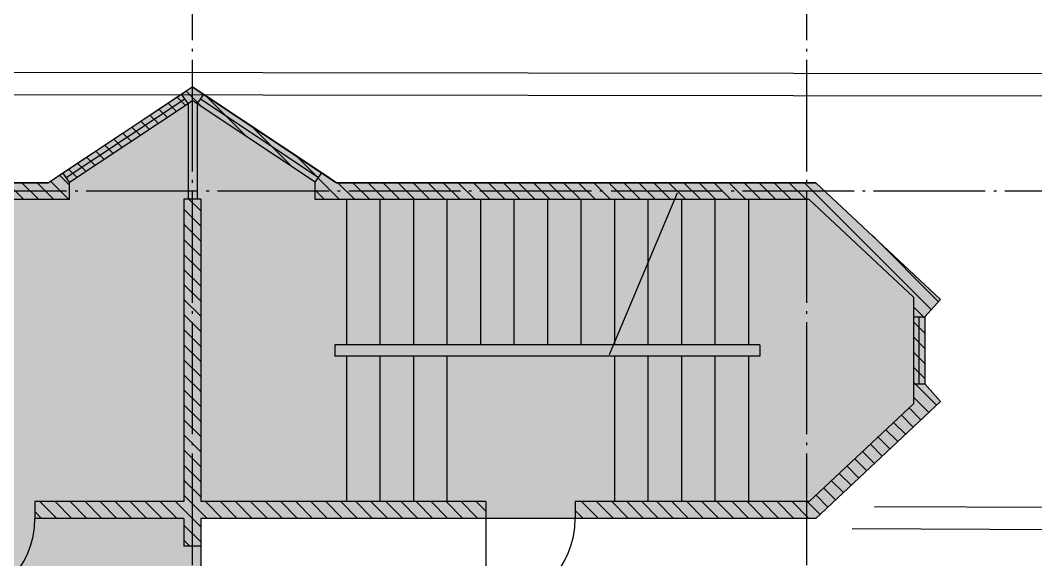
# Model space of a CAD drawing. Header units: millimetres. Extents: x -67913 to 128525, y -54442 to 63422.
# Drawn here: x 14960 to 24051, y 29470 to 34299 of the extents above; entities that cross this region are included whole.
import ezdxf
from ezdxf import colors
from ezdxf.entities.mleader import LeaderData, LeaderLine
from ezdxf.enums import TextEntityAlignment as Align
from ezdxf.math import Vec2, Vec3

# ---------------------------------------------------------------- set-up
doc = ezdxf.new("R2010")
doc.units = ezdxf.units.MM
doc.header["$LTSCALE"] = 500
doc.linetypes.add('AXIS', pattern=[2.35, 2, -0.15, 0.05, -0.15])
doc.layers.get('0').update_dxf_attribs({"plot": 0})
for name, color, linetype in [('020KijnSn', 1, 'AXIS'), ('090Gaikou', 5, 'Continuous'), ('143Hatch8', 5, 'Continuous'), ('143Solid8', 253, 'Continuous'), ('220Kabe9', 7, 'Continuous'), ('230Kaik9', 7, 'Continuous'), ('292Kigo', 8, 'Continuous'), ('320Step', 4, 'Continuous'), ('330KattA9', 6, 'Continuous')]:
    doc.layers.add(name, color=color, linetype=linetype)
doc.layers.add('HOJO', color=211, linetype='Continuous', plot=False)
doc.styles.get("Standard").update_dxf_attribs({"font": 'simplex.shx', "width": 0.7, "bigfont": 'extfont2.shx'})

# ---------------------------------------------------------------- blocks, each defined once
blk = doc.blocks.new('建具記号')
at = {"color": 0, "linetype": 'ByBlock', "lineweight": -2, "transparency": 16777216}
for p, q in [((-5.29, 1.5), (5.29, 1.5)), ((-5.29, -1.5), (5.29, -1.5))]:
    blk.add_line(p, q, dxfattribs=at)
at = {"color": 7, "linetype": 'ByBlock', "lineweight": -2, "transparency": 16777216}
blk.add_circle((0, 0), 5.5, dxfattribs=at)
at = {"color": 0, "linetype": 'ByBlock', "lineweight": -2, "transparency": 16777216, "width": 0.6}
for tag, height, p in [('建具寸法・高さH', 1.9, (0, 3.5)), ('建具番号', 2, (0, 0)), ('基準高さから建具下枠の上端までの高さ', 1.9, (0, -3.5)), ('特記事項（電気錠等）', 1.9, (0, -7))]:
    blk.add_attdef(tag, text='', height=height, dxfattribs=at).set_placement(p, align=Align.MIDDLE)

msp = doc.modelspace()

# ---------------------------------------------------------------- hatches: boundary and pattern name
at = {"layer": '143Hatch8', "linetype": 'Continuous'}
h = msp.add_hatch(dxfattribs=at)
h.set_pattern_fill('ANSI31', scale=30, angle=270)
h.paths.add_polyline_path([(22083.3761, 29840), (23198.7516, 30887.09), (23058.5, 31043), (23058.5, 31643), (23198.7516, 31797.91), (22083.3761, 32845), (17791.9571, 32845), (17658.5228, 32933.5793), (16603.0228, 33634.2643), (16603.0479, 33634.3001), (16500, 33702.0947), (15208.0429, 32845), (10923.1239, 32845), (9807.7484, 31797.91), (9948, 31643), (9948, 31043), (9807.7484, 30887.09), (10923.1239, 29840), (11230, 29840), (12232, 29840), (12232, 28550), (11380, 28550), (11380, 29840), (11230, 29840), (11230, 28550), (8275, 28550), (8275, 28400), (10550, 28400), (10550, 27765), (10700, 27765), (10700, 27775), (11375, 27775), (11375, 28400), (12480, 28400), (12480, 28550), (12382, 28550), (12382, 29840), (14290, 29840), (14290, 29990), (10982.5, 29990), (10050, 30865.4105), (10050, 31819.5895), (10982.5, 32695), (15400, 32695), (15400, 32850), (16500, 33580), (16544.5, 33550.685), (17600, 32850), (17600, 32695), (22024, 32695), (22956.5, 31819.5895), (22956.5, 30865.4105), (22024, 29990), (21479, 29990), (21179, 29990), (20879, 29990), (20579, 29990), (20279, 29990), (19929, 29990), (19929, 29840)])
h = msp.add_hatch(dxfattribs=at)
h.set_pattern_fill('ANSI31', scale=30, angle=270)
h.paths.add_polyline_path([(19129, 29840), (19129, 29990), (18779, 29990), (18479, 29990), (18179, 29990), (17879, 29990), (16575, 29990), (16575, 32697), (16544.5, 32697), (16462, 32697), (16425, 32697), (16425, 29990), (15090, 29990), (15090, 29840), (16425, 29840), (16425, 29590), (16575, 29590), (16575, 29840)])
at = {"layer": '143Solid8'}
h = msp.add_hatch(color=254, dxfattribs=at)
edge = h.paths.add_edge_path()
edge.add_line((10547.5, 11272.5), (10547.5, 28400))
edge.add_line((10547.5, 28400), (8275, 28400))
edge.add_line((8275, 28400), (8275, 28550))
edge.add_line((8275, 28550), (11230, 28550))
edge.add_line((11230, 28550), (11230, 29840))
edge.add_line((11230, 29840), (10923.1239, 29840))
edge.add_line((10923.1239, 29840), (9807.7484, 30887.09))
edge.add_line((9807.7484, 30887.09), (9948, 31043))
edge.add_line((9948, 31043), (9948, 31643))
edge.add_line((9948, 31643), (9807.7484, 31797.91))
edge.add_line((9807.7484, 31797.91), (10923.1239, 32845))
edge.add_line((10923.1239, 32845), (15208.0429, 32845))
edge.add_line((15208.0429, 32845), (16500, 33702.0947))
edge.add_line((16500, 33702.0947), (17791.9571, 32845))
edge.add_line((17791.9571, 32845), (22083.3761, 32845))
edge.add_line((22083.3761, 32845), (23198.7516, 31797.91))
edge.add_line((23198.7516, 31797.91), (23058.5, 31643))
edge.add_line((23058.5, 31643), (23058.5, 31043))
edge.add_line((23058.5, 31043), (23198.7516, 30887.09))
edge.add_line((23198.7516, 30887.09), (22083.3761, 29840))
edge.add_line((22083.3761, 29840), (16575, 29840))
edge.add_line((16575, 29840), (16575, 28550))
edge.add_line((16575, 28550), (24750, 28550))
edge.add_line((24750, 28550), (24750, 28400))
edge.add_line((24750, 28400), (24550, 28400))
edge.add_line((24550, 28400), (24550, 27778))
edge.add_line((24550, 27778), (22450, 27778))
edge.add_line((22450, 27778), (22450, 27775))
edge.add_line((22450, 27775), (22290, 27775))
edge.add_line((22290, 27775), (22290, 27025))
edge.add_line((22290, 27025), (22450, 27025))
edge.add_line((22450, 27025), (22450, 20250))
edge.add_line((22450, 20250), (22550, 20250))
edge.add_line((22550, 20250), (22750, 20050))
edge.add_line((22750, 20050), (22750, 11450))
edge.add_line((22750, 11450), (22550, 11250))
edge.add_line((22550, 11250), (22450, 11250))
edge.add_line((22450, 11250), (21700, 11250))
edge.add_line((21700, 11250), (21700, 10624.9989))
edge.add_arc((21050, 10624.9989), 650, 270, 360, ccw=False)
edge.add_line((21050, 9974.9989), (18999, 9974.9989))
edge.add_line((18999, 9974.9989), (18999, 9825))
edge.add_line((18999, 9825), (18001, 9825))
edge.add_line((18001, 9825), (18001, 9975))
edge.add_line((18001, 9975), (16999, 9975))
edge.add_line((16999, 9975), (16999, 9825))
edge.add_line((16999, 9825), (16001, 9825))
edge.add_line((16001, 9825), (16001, 9975))
edge.add_line((16001, 9975), (14999, 9975))
edge.add_line((14999, 9975), (14999, 9825))
edge.add_line((14999, 9825), (14001, 9825))
edge.add_line((14001, 9825), (14001, 9974.9983))
edge.add_line((14001, 9974.9983), (11949.9993, 9975))
edge.add_arc((11950, 10625), 650, 179.99989893, 269.99993591, ccw=False)
edge.add_line((11300, 10625.0011), (11300, 11272.5))
edge.add_line((11300, 11272.5), (10547.5, 11272.5))

# ---------------------------------------------------------------- linework, layer by layer
at = {"layer": '020KijnSn'}
for p, q in [((16500, 37470), (16500, -23200)), ((22000, 37470), (22000, -23200)), ((37700, 32770), (-4700, 32770))]:
    msp.add_line(p, q, dxfattribs=at)
at = {"layer": '090Gaikou'}
for p, q in [((8359.7673, 33845.5468), (24702.6306, 33821.0994)), ((8559.4678, 33645.248), (24502.5238, 33621.3986)), ((24500.5528, 29937.7117), (22607.7658, 29944.1655)), ((24700.4455, 29737.0289), (22407.5696, 29744.8471))]:
    msp.add_line(p, q, dxfattribs=at)
at = {"layer": '220Kabe9'}
for p, q in [((16403.4707, 33638.5886), (16500, 33702.0947)), ((16462, 33555), (16403.4707, 33638.5886)), ((16603.0479, 33634.3001), (16500, 33702.0947)), ((16462, 33555), (16500, 33580)), ((16462, 33555), (16462, 32697)), ((16544.5185, 33550.7115), (16500, 33580)), ((16544.5, 33550.7237), (16544.5, 32697)), ((16544.5185, 33550.7115), (16603.0479, 33634.3001)), ((15208.0429, 32845), (15341.4772, 32933.5793)), ((15400, 32850), (15341.4772, 32933.5793)), ((17600, 32850), (17658.5228, 32933.5793)), ((17791.9571, 32845), (17658.5228, 32933.5793)), ((15208.0429, 32845), (10923.1239, 32845)), ((15400, 32695), (15400, 32850)), ((17600, 32695), (17600, 32850)), ((22083.3761, 32845), (17791.9571, 32845)), ((23198.7516, 31797.91), (22083.3761, 32845)), ((15400, 32695), (10982.5, 32695)), ((16425, 32697), (16425, 29990)), ((16575, 32697), (16425, 32697)), ((16575, 32697), (16575, 29990)), ((22024, 32695), (17600, 32695)), ((22956.5, 31819.5895), (22024, 32695)), ((22956.5, 31819.5895), (22956.5, 31643)), ((23058.5, 31643), (23198.7516, 31797.91)), ((22956.5, 31643), (23058.5, 31643)), ((21580, 31395), (17776.5, 31395)), ((17776.5, 31395), (17776.5, 31293)), ((21580, 31395), (21580, 31293)), ((21580, 31293), (17776.5, 31293)), ((22956.5, 31043), (23058.5, 31043)), ((22956.5, 31043), (22956.5, 30865.4105)), ((23058.5, 31043), (23198.7516, 30887.09)), ((22956.5, 30865.4105), (22024, 29990)), ((23198.7516, 30887.09), (22083.3761, 29840)), ((15090, 29990), (15090, 29840)), ((16425, 29990), (15090, 29990)), ((19129, 29990), (16575, 29990)), ((19129, 29990), (19129, 29840)), ((19929, 29990), (19929, 29840)), ((22024, 29990), (19929, 29990)), ((16425, 29840), (15090, 29840)), ((16425, 29840), (16425, 29590)), ((16575, 29840), (16575, 29590)), ((19129, 29840), (16575, 29840)), ((22083.3761, 29840), (19929, 29840)), ((16575, 29590), (16425, 29590))]:
    msp.add_line(p, q, dxfattribs=at)
at = {"layer": '230Kaik9', "color": 5}
for p, q in [((15341.4772, 32933.5793), (16403.4772, 33638.5793)), ((15400, 32850), (16462, 33555)), ((17600, 32850), (16544.5, 33550.685)), ((17658.5228, 32933.5793), (16603.0228, 33634.2643)), ((22956.5, 31643), (22956.5, 31043)), ((23058.5, 31643), (23058.5, 31043))]:
    msp.add_line(p, q, dxfattribs=at)
at = {"layer": '230Kaik9'}
for p, q in [((15371.7934, 32892.4899), (16432.7386, 33596.7896)), ((17628.2066, 32892.4899), (16573.7614, 33592.4747)), ((23007.5, 31043), (23007.5, 31643))]:
    msp.add_line(p, q, dxfattribs=at)
at = {"layer": '320Step'}
for p, q in [((20234.4313, 31306.4808), (20844.1322, 32754.5172)), ((17879, 32695), (17879, 31395)), ((18179, 32695), (18179, 31395)), ((18479, 32695), (18479, 31395)), ((18779, 32695), (18779, 31395)), ((19079, 32695), (19079, 31395)), ((19379, 32695), (19379, 31395)), ((19679, 32695), (19679, 31395)), ((19979, 32695), (19979, 31395)), ((20279, 32695), (20279, 31395)), ((20579, 32695), (20579, 31395)), ((20879, 32695), (20879, 31395)), ((21179, 32695), (21179, 31395)), ((21479, 32695), (21479, 31395)), ((17879, 31293), (17879, 29990)), ((18179, 31293), (18179, 29990)), ((18479, 31293), (18479, 29990)), ((18779, 31293), (18779, 29990)), ((20279, 31293), (20279, 29990)), ((20579, 31293), (20579, 29990)), ((20879, 31293), (20879, 29990)), ((21179, 31293), (21179, 29990)), ((21479, 31293), (21479, 29990))]:
    msp.add_line(p, q, dxfattribs=at)
at = {"layer": '330KattA9'}
for points in [[(14290, 29840), (14290, 29040, 0.414213562), (15090, 29840)], [(19129, 29840), (19129, 29040, 0.414213562), (19929, 29840)]]:
    msp.add_lwpolyline(points, format="xyb", dxfattribs=at)
at = {"layer": 'HOJO'}
msp.add_lwpolyline([(10547.5, 11272.5), (10547.5, 28400), (8275, 28400), (8275, 28550), (11230, 28550), (11230, 29840), (10923.1239, 29840), (9807.7484, 30887.09), (9948, 31043), (9948, 31643), (9807.7484, 31797.91), (10923.1239, 32845), (15208.0429, 32845), (16500, 33702.0947), (17791.9571, 32845), (22083.3761, 32845), (23198.7516, 31797.91), (23058.5, 31643), (23058.5, 31043), (23198.7516, 30887.09), (22083.3761, 29840), (16575, 29840), (16575, 28550), (24750, 28550)], dxfattribs=at)

# ---------------------------------------------------------------- leaders
at = {"layer": '292Kigo'}
ml = msp.add_multileader_block('Standard', dxfattribs=at)
ml.set_content('建具記号', color=256, scale=50)
ml.set_attribute('建具寸法・高さH', '2,150', width=0)
ml.set_attribute('建具番号', '既ALD-1', width=0)
ml.set_attribute('基準高さから建具下枠の上端までの高さ', '±0', width=0)
ml.set_attribute('特記事項（電気錠等）', '', width=0)
ml.set_leader_properties()
ml.build(insert=Vec2(0, 0))
ml.multileader.update_dxf_attribs({"has_dogleg": 0, "dogleg_length": 2, "arrow_head_size": 100, "block_connection_type": 1})
ctx = ml.context
ctx.base_point, ctx.char_height, ctx.arrow_head_size, ctx.landing_gap_size, ctx.plane_origin, ctx.plane_x_axis, ctx.plane_y_axis = Vec3(84209.6088, 29625), 125, 100, 100, Vec3(84209.6088, 26375), Vec3(0, 1), Vec3(-1, 0)
ctx.attachment_type = 1
notes = []
notes.append((ctx, [(0, (0, 0, 0), (0, 0), (1, 0), 1, [])]))
ctx.block.insert, ctx.block.rotation = Vec3(84209.6088, 29625), 1.570796327
for ctx, leaders in notes:
    for number, flags, end, landing, length, lines in leaders:
        leader = LeaderData()
        leader.index, (leader.has_last_leader_line, leader.has_dogleg_vector, leader.attachment_direction) = number, flags
        leader.last_leader_point, leader.dogleg_vector, leader.dogleg_length = Vec3(end), Vec3(landing), length
        for number, points, colour, breaks in lines:
            line = LeaderLine()
            line.index, line.vertices, line.color, line.breaks = number, Vec3.list(points), colors.encode_raw_color(colour), breaks
            leader.lines.append(line)
        ctx.leaders.append(leader)

doc.saveas('drawing.dxf')
